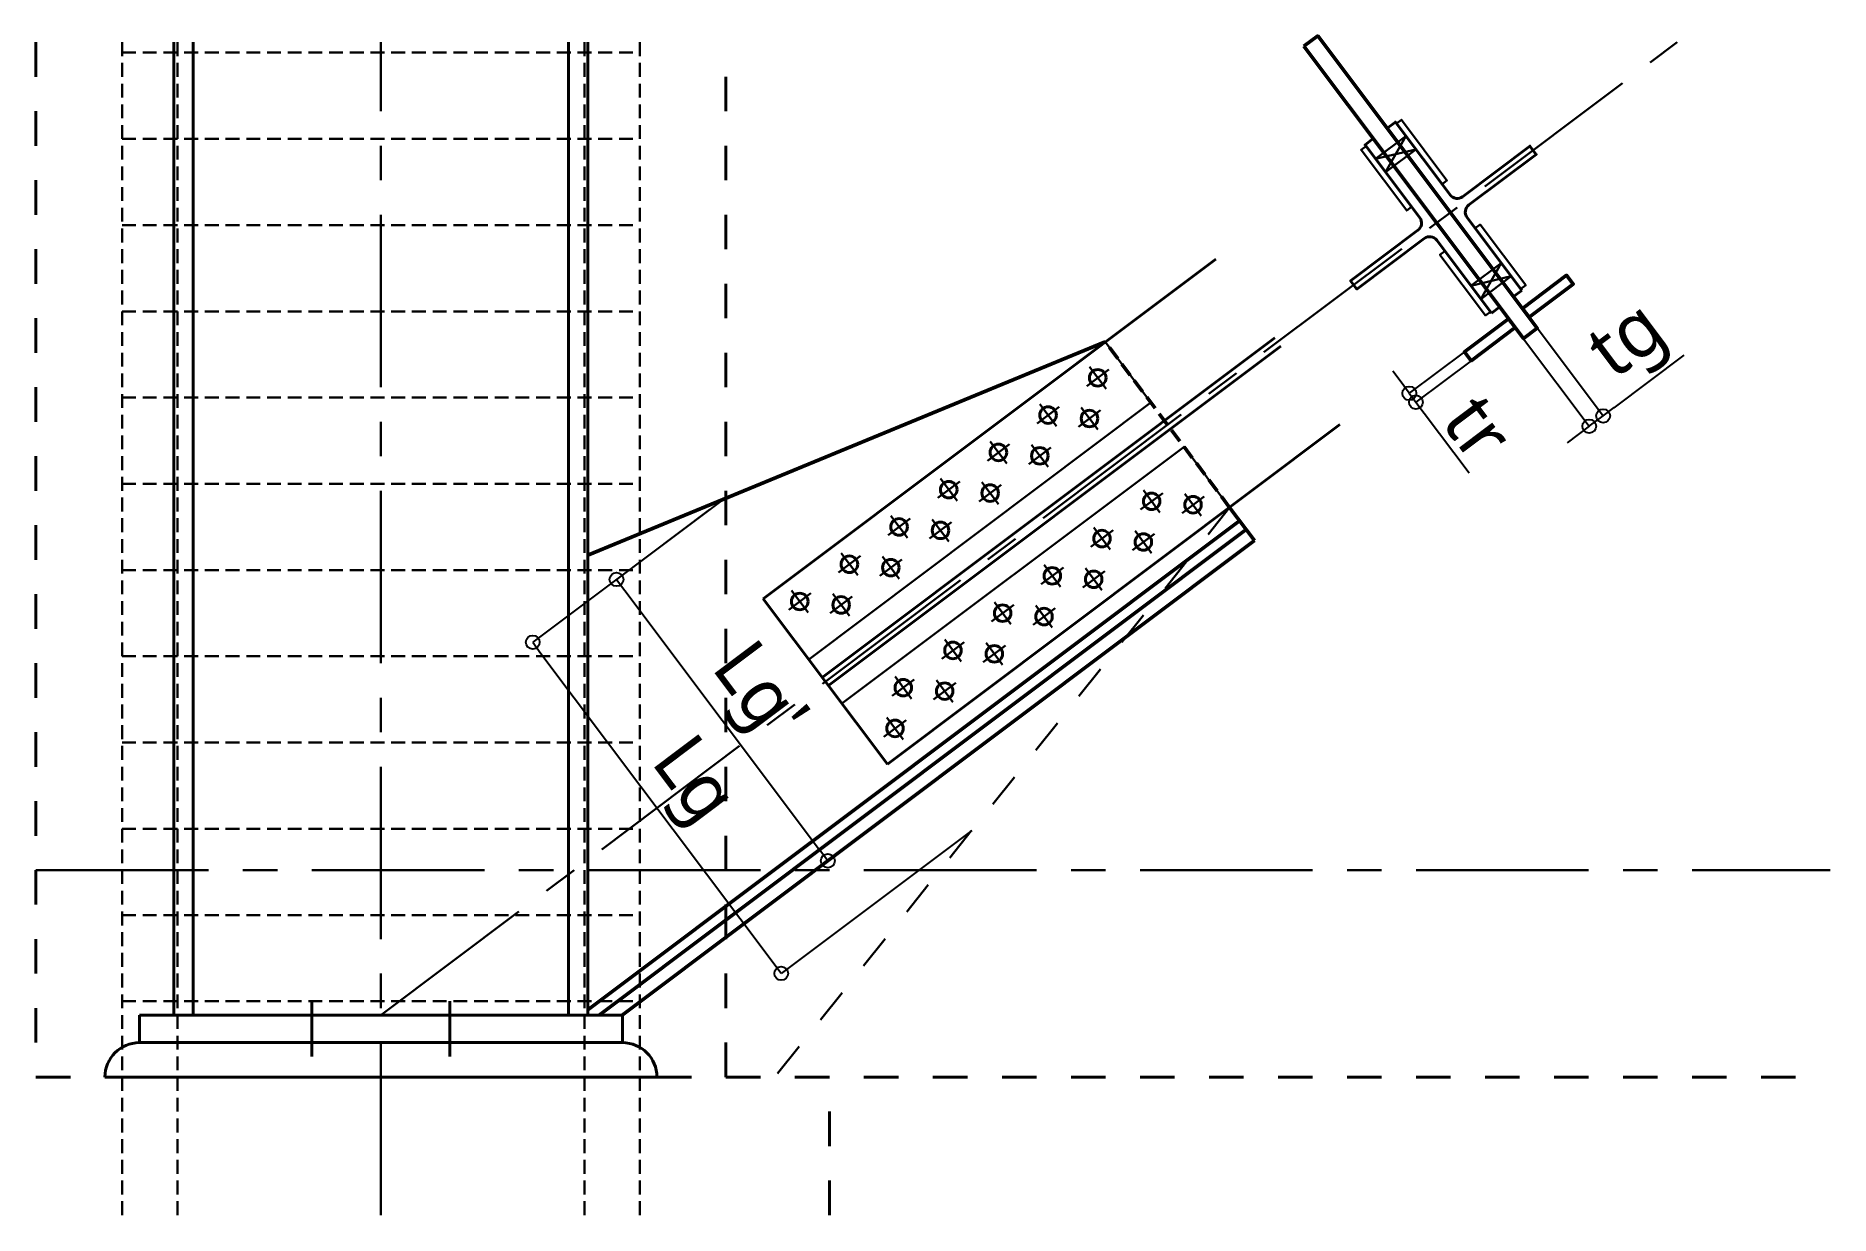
# Model space of a CAD drawing. Header units: millimetres. Extents: x 173 to 2773, y -1653 to 56.
import ezdxf

# ---------------------------------------------------------------- set-up
doc = ezdxf.new("R2010")
doc.units = ezdxf.units.MM
doc.header["$LTSCALE"] = 40
for name, pattern in [('CENTER1', [10, 6.25, -1.25, 1.25, -1.25]), ('DASHED', [0.75, 0.5, -0.25]), ('DASHED1', [2.5, 1.25, -1.25])]:
    doc.linetypes.add(name, pattern=pattern)
doc.layers.get('Defpoints').update_dxf_attribs({"color": 251})
for name, color, linetype, lineweight in [('B礎柱', 7, 'Continuous', 40), ('GPL', 1, 'Continuous', 50), ('RC大梁', 7, 'Continuous', 40), ('RC床', 7, 'Continuous', 40), ('RC柱', 7, 'Continuous', 40), ('RC鉄筋', 7, 'Continuous', 30), ('Sブレース', 7, 'Continuous', 40), ('Sプレート', 7, 'Continuous', 30), ('Sボルト', 7, 'Continuous', 30), ('S大梁', 7, 'Continuous', 40), ('S柱', 7, 'Continuous', 40), ('寸法', 5, 'Continuous', 40), ('通り芯', 7, 'CENTER1', 30)]:
    doc.layers.add(name, color=color, linetype=linetype, lineweight=lineweight)
doc.styles.add('DRACAD', font='txt', dxfattribs={"width": 0.85, "bigfont": 'extfont2'})
doc.dimstyles.new('ISO-25', dxfattribs={"dimtxt": 2.5, "dimasz": 2.5, "dimexe": 1.25, "dimexo": 0.625, "dimtad": 1, "dimtxsty": 'Standard', "dimcen": 2.5, "dimadec": 0, "dimazin": 0, "dimtfac": 1, "dimtmove": 0, "dimatfit": 3, "dimfxl": 1, "dimarcsym": 0})

# ---------------------------------------------------------------- blocks, each defined once
blk = doc.blocks.new('_ORIGIN')
at = {"color": 0, "linetype": 'ByBlock', "lineweight": -2}
blk.add_line((0, 0), (-1, 0), dxfattribs=at)
blk.add_circle((0, 0), 0.5, dxfattribs=at)
blk = doc.blocks.new('*D10')
at = {"layer": 'Defpoints', "color": 0}
for p in [(1149.2, -630.5), (1455.4, -1038.4), (1320.8, -1139.5)]:
    blk.add_point(p, dxfattribs=at)
at = {"layer": '寸法', "color": 0, "lineweight": -2}
for p, q in [((1149.2, -630.5), (1014.6, -731.6)), ((1026.6, -747.6), (1308.8, -1123.5)), ((1455.4, -1038.4), (1320.8, -1139.5))]:
    blk.add_line(p, q, dxfattribs=at)
at = {"layer": '寸法', "color": 0, "linetype": 'ByBlock', "lineweight": -2, "xscale": 20, "yscale": 20, "zscale": 20}
for p, rotation in [((1014.6, -731.6), 126.8969835780497), ((1320.8, -1139.5), 306.8969835780497)]:
    blk.add_blockref('_ORIGIN', p, dxfattribs=dict(at, rotation=rotation))
at = {"layer": '寸法', "color": 0, "insert": (1214.5, -900.4), "char_height": 80, "attachment_point": 5, "rotation": 306.897, "style": 'DRACAD'}
blk.add_mtext("{\\W1;\\fYu Gothic|b0|i0|c128|p50;Lg'}", dxfattribs=at)
blk = doc.blocks.new('*D13')
at = {"layer": 'Defpoints', "color": 0}
for p in [(1169, -615.7), (1529.2, -1095.5), (1253.3, -1302.7)]:
    blk.add_point(p, dxfattribs=at)
at = {"layer": '寸法', "color": 0, "lineweight": -2}
for p, q in [((1169, -615.7), (893.1, -822.8)), ((905.1, -838.8), (1241.3, -1286.7)), ((1529.2, -1095.5), (1253.3, -1302.7))]:
    blk.add_line(p, q, dxfattribs=at)
at = {"layer": '寸法', "color": 0, "linetype": 'ByBlock', "lineweight": -2, "xscale": 20, "yscale": 20, "zscale": 20}
for p, rotation in [((893.1, -822.8), 126.8969835780797), ((1253.3, -1302.7), 306.8969835780796)]:
    blk.add_blockref('_ORIGIN', p, dxfattribs=dict(at, rotation=rotation))
at = {"layer": '寸法', "color": 0, "insert": (1119.9, -1027.7), "char_height": 80, "attachment_point": 5, "rotation": 306.897, "style": 'DRACAD'}
blk.add_mtext('{\\W1;\\fYu Gothic|b0|i0|c128|p50;Lg}', dxfattribs=at)
blk = doc.blocks.new('*D14')
at = {"layer": 'Defpoints', "color": 0}
for p in [(2243.3, -401.9), (2252.9, -414.7), (2173, -474.7)]:
    blk.add_point(p, dxfattribs=at)
at = {"layer": '寸法', "color": 0, "lineweight": -2}
for p, q in [((2243.3, -401.9), (2163.4, -461.9)), ((2252.9, -414.7), (2173, -474.7)), ((2151.4, -445.9), (2139.3, -429.9)), ((2163.4, -461.9), (2173, -474.7)), ((2185, -490.7), (2249.9, -577.2))]:
    blk.add_line(p, q, dxfattribs=at)
at = {"layer": '寸法', "color": 0, "linetype": 'ByBlock', "lineweight": -2, "xscale": 20, "yscale": 20, "zscale": 20}
for p, rotation in [((2163.4, -461.9), 306.8969835653872), ((2173, -474.7), 126.8969835653872)]:
    blk.add_blockref('_ORIGIN', p, dxfattribs=dict(at, rotation=rotation))
at = {"layer": '寸法', "color": 0, "insert": (2263.4, -511.9), "char_height": 80, "attachment_point": 5, "rotation": 306.897, "style": 'DRACAD'}
blk.add_mtext('{\\W1;\\fYu Gothic|b0|i0|c128|p50;tr}', dxfattribs=at)
blk = doc.blocks.new('*D15')
at = {"layer": 'Defpoints', "color": 0}
for p in [(2328.9, -382.7), (2348.9, -367.7), (2444.2, -494.7)]:
    blk.add_point(p, dxfattribs=at)
at = {"layer": '寸法', "color": 0, "lineweight": -2}
for p, q in [((2328.9, -382.7), (2424.2, -509.7)), ((2348.9, -367.7), (2444.2, -494.7)), ((2460.2, -482.7), (2561.9, -406.4)), ((2424.2, -509.7), (2444.2, -494.7)), ((2408.2, -521.7), (2392.3, -533.7))]:
    blk.add_line(p, q, dxfattribs=at)
at = {"layer": '寸法', "color": 0, "linetype": 'ByBlock', "lineweight": -2, "xscale": 20, "yscale": 20, "zscale": 20}
for p, rotation in [((2444.2, -494.7), 216.8969835770403), ((2424.2, -509.7), 36.89698357704027)]:
    blk.add_blockref('_ORIGIN', p, dxfattribs=dict(at, rotation=rotation))
at = {"layer": '寸法', "color": 0, "insert": (2484, -391.8), "char_height": 80, "attachment_point": 5, "rotation": 36.897, "style": 'DRACAD'}
blk.add_mtext('{\\W1;\\fYu Gothic|b0|i0|c128|p50;tg}', dxfattribs=at)

msp = doc.modelspace()

# ---------------------------------------------------------------- linework, layer by layer
at = {"layer": 'B礎柱', "linetype": 'DASHED1'}
msp.add_lwpolyline([(1323.153, -1653.077), (1323.153, -1453.077), (173.153, -1453.077)], dxfattribs=at)
at = {"layer": 'GPL'}
for p, q in [((1722.869, -387.448), (973.153, -696.41)), ((973.153, -1355.433), (1917.392, -646.556)), ((1902.983, -627.363), (1939.006, -675.346)), ((989.62, -1363.077), (1926.998, -659.352)), ((1022.933, -1363.077), (1939.006, -675.346))]:
    msp.add_line(p, q, dxfattribs=at)
at = {"layer": 'GPL', "linetype": 'DASHED'}
msp.add_line((1902.983, -627.363), (1722.869, -387.448), dxfattribs=at)
at = {"layer": 'GPL'}
for points in [[(2010.667, 41.188), (2030.66, 56.198), (2348.86, -367.652), (2328.867, -382.662)], [(2336.853, -351.658), (2400.83, -303.627), (2391.224, -290.832), (2327.247, -338.862)], [(2316.86, -366.667), (2252.882, -414.697), (2243.276, -401.902), (2307.254, -353.872)]]:
    msp.add_lwpolyline(points, close=True, dxfattribs=at)
at = {"layer": 'RC大梁', "linetype": 'DASHED1'}
for p, q in [((173.153, -1453.077), (673.153, -1453.077)), ((673.153, -1453.077), (2773.153, -1453.077))]:
    msp.add_line(p, q, dxfattribs=at)
at = {"layer": 'RC床'}
msp.add_lwpolyline([(273.153, -1453.077), (1073.153, -1453.077, 0.41421329), (1023.153, -1403.077), (323.153, -1403.077, 0.41421329)], format="xyb", close=True, dxfattribs=at)
at = {"layer": 'RC柱', "linetype": 'DASHED1'}
for p, q in [((173.153, 46.923), (173.153, -1453.077)), ((1173.153, -1453.077), (1173.153, 46.923)), ((173.153, -1453.077), (1173.153, -1453.077))]:
    msp.add_line(p, q, dxfattribs=at)
at = {"layer": 'RC鉄筋', "linetype": 'DASHED'}
for p, q in [((298.153, 46.923), (298.153, -1653.077)), ((298.153, 31.923), (1048.153, 31.923)), ((378.153, 46.923), (378.153, -1653.077)), ((968.153, 46.923), (968.153, -1653.077)), ((1048.153, 46.923), (1048.153, -1653.077)), ((298.153, -93.077), (1048.153, -93.077)), ((298.153, -218.077), (1048.153, -218.077)), ((298.153, -343.077), (1048.153, -343.077)), ((298.153, -468.077), (1048.153, -468.077)), ((298.153, -593.077), (1048.153, -593.077)), ((298.153, -718.077), (1048.153, -718.077)), ((298.153, -843.077), (1048.153, -843.077)), ((298.153, -968.077), (1048.153, -968.077)), ((298.153, -1093.077), (1048.153, -1093.077)), ((298.153, -1218.077), (1048.153, -1218.077)), ((298.153, -1343.077), (1048.153, -1343.077))]:
    msp.add_line(p, q, dxfattribs=at)
at = {"layer": 'Sブレース'}
for p, q in [((1227.045, -759.682), (1882.813, -267.372)), ((1312.599, -873.642), (1968.367, -381.332)), ((1321.605, -885.638), (1977.372, -393.328)), ((1407.159, -999.597), (2062.926, -507.287)), ((1227.045, -759.682), (1407.159, -999.597))]:
    msp.add_line(p, q, dxfattribs=at)
for points in [[(2326.334, -312.663), (2247.084, -207.1, -0.41421356), (2249.676, -188.899), (2347.241, -115.653), (2338.235, -103.657), (2240.67, -176.903, -0.41421356), (2222.469, -174.312), (2143.219, -68.749), (2131.223, -77.755), (2314.338, -321.668)], [(2282.35, -345.684), (2203.1, -240.121, 0.41421356), (2184.899, -237.53), (2087.333, -310.776), (2078.328, -298.78), (2175.893, -225.534, 0.41421356), (2178.484, -207.333), (2099.234, -101.77), (2111.23, -92.764), (2294.346, -336.678)]]:
    msp.add_lwpolyline(points, format="xyb", close=True, dxfattribs=at)
for centre in [(1711.894, -439.453), (1639.92, -493.487), (1699.922, -498.459), (1567.945, -547.521), (1627.948, -552.493), (1495.971, -601.555), (1555.973, -606.527), (1789.979, -618.416), (1849.981, -623.388), (1423.996, -655.589), (1483.999, -660.561), (1718.004, -672.45), (1778.007, -677.422), (1352.022, -709.623), (1412.024, -714.595), (1646.03, -726.484), (1706.032, -731.456), (1280.047, -763.657), (1340.05, -768.629), (1574.055, -780.518), (1634.058, -785.49), (1502.081, -834.552), (1562.083, -839.524), (1430.106, -888.586), (1490.109, -893.558), (1418.134, -947.592)]:
    msp.add_circle(centre, 12, dxfattribs=at)
at = {"layer": 'Sプレート'}
for p, q in [((2128.953, -141.356), (2158.529, -89.142)), ((2114.544, -122.163), (2172.938, -108.335)), ((2296.615, -273.077), (2267.04, -325.291)), ((2252.631, -306.098), (2311.025, -292.27))]:
    msp.add_line(p, q, dxfattribs=at)
at = {"layer": 'Sプレート', "linetype": 'DASHED1'}
msp.add_line((1902.983, -627.363), (1243.756, -1453.077), dxfattribs=at)
at = {"layer": 'Sプレート'}
for points in [[(2210.761, -158.717), (2217.959, -153.314), (2151.917, -65.345), (2144.72, -70.749)], [(2166.777, -191.738), (2159.58, -197.142), (2093.538, -109.173), (2100.735, -103.769)], [(2128.953, -141.356), (2172.938, -108.335), (2158.529, -89.142), (2114.544, -122.163)], [(2258.792, -222.695), (2265.989, -217.291), (2332.031, -305.26), (2324.833, -310.663)], [(2214.807, -255.715), (2207.61, -261.119), (2273.651, -349.088), (2280.849, -343.684)], [(2252.631, -306.098), (2296.615, -273.077), (2311.025, -292.27), (2267.04, -325.291)], [(1227.045, -759.682), (1722.869, -387.448), (1788.911, -475.417), (1293.087, -847.651)], [(1407.159, -999.597), (1902.983, -627.363), (1836.941, -539.394), (1341.117, -911.629)]]:
    msp.add_lwpolyline(points, close=True, dxfattribs=at)
at = {"layer": 'Sボルト'}
for p, q in [((1695.9, -451.461), (1727.888, -427.446)), ((1723.902, -455.448), (1699.887, -423.459)), ((1623.925, -505.495), (1655.914, -481.48)), ((1651.927, -509.482), (1627.912, -477.493)), ((1683.928, -510.466), (1715.916, -486.451)), ((1711.93, -514.453), (1687.914, -482.465)), ((1551.951, -559.529), (1583.939, -535.514)), ((1579.953, -563.516), (1555.938, -531.527)), ((1611.953, -564.5), (1643.942, -540.485)), ((1639.955, -568.487), (1615.94, -536.499)), ((1479.976, -613.563), (1511.965, -589.548)), ((1507.978, -617.55), (1483.963, -585.561)), ((1539.979, -618.534), (1571.967, -594.519)), ((1567.981, -622.521), (1543.965, -590.533)), ((1773.984, -630.424), (1805.973, -606.409)), ((1777.971, -602.422), (1801.986, -634.411)), ((1833.987, -635.395), (1865.975, -611.38)), ((1837.973, -607.394), (1861.989, -639.382)), ((1408.002, -667.597), (1439.991, -643.582)), ((1436.004, -671.584), (1411.989, -639.595)), ((1468.004, -672.569), (1499.993, -648.553)), ((1496.006, -676.555), (1471.991, -644.567)), ((1702.01, -684.458), (1733.999, -660.443)), ((1705.997, -656.456), (1730.012, -688.445)), ((1762.012, -689.43), (1794.001, -665.414)), ((1765.999, -661.428), (1790.014, -693.416)), ((1336.027, -721.631), (1368.016, -697.616)), ((1364.029, -725.618), (1340.014, -693.629)), ((1424.032, -730.589), (1400.017, -698.601)), ((1396.03, -726.603), (1428.018, -702.587)), ((1630.035, -738.492), (1662.024, -714.477)), ((1634.022, -710.49), (1658.037, -742.479)), ((1690.038, -743.464), (1722.026, -719.448)), ((1694.025, -715.462), (1718.04, -747.45)), ((1264.053, -775.665), (1296.042, -751.65)), ((1292.055, -779.652), (1268.04, -747.663)), ((1352.057, -784.623), (1328.042, -752.635)), ((1324.055, -780.637), (1356.044, -756.621)), ((1558.061, -792.526), (1590.05, -768.511)), ((1562.048, -764.524), (1586.063, -796.513)), ((1618.063, -797.498), (1650.052, -773.482)), ((1622.05, -769.496), (1646.065, -801.484)), ((1486.087, -846.56), (1518.075, -822.545)), ((1490.073, -818.558), (1514.088, -850.547)), ((1546.089, -851.532), (1578.078, -827.516)), ((1550.076, -823.53), (1574.091, -855.518)), ((1414.112, -900.594), (1446.101, -876.579)), ((1418.099, -872.592), (1442.114, -904.581)), ((1474.114, -905.566), (1506.103, -881.551)), ((1478.101, -877.564), (1502.116, -909.552)), ((1402.14, -959.6), (1434.129, -935.585)), ((1406.127, -931.598), (1430.142, -963.586)), ((573.153, -1343.077), (573.153, -1383.077)), ((773.153, -1343.077), (773.153, -1383.077)), ((573.153, -1383.077), (573.153, -1423.077)), ((773.153, -1383.077), (773.153, -1423.077))]:
    msp.add_line(p, q, dxfattribs=at)
at = {"layer": 'S大梁', "linetype": 'DASHED1'}
msp.add_line((673.153, -1453.077), (673.153, -1453.077), dxfattribs=at)
at = {"layer": 'S柱'}
for p, q in [((373.153, -1363.077), (373.153, 46.923)), ((401.153, -1363.077), (401.153, 46.923)), ((945.153, -1363.077), (945.153, 46.923)), ((973.153, -1363.077), (973.153, 46.923)), ((573.153, -1343.077), (573.153, -1423.077)), ((773.153, -1343.077), (773.153, -1423.077)), ((323.153, -1363.077), (1023.153, -1363.077)), ((323.153, -1363.077), (323.153, -1363.077)), ((323.153, -1363.077), (323.153, -1403.077)), ((1023.153, -1363.077), (1023.153, -1363.077)), ((1023.153, -1363.077), (1023.153, -1403.077)), ((323.153, -1403.077), (1023.153, -1403.077)), ((323.153, -1403.077), (323.153, -1403.077)), ((1023.153, -1403.077), (1023.153, -1403.077))]:
    msp.add_line(p, q, dxfattribs=at)
at = {"layer": '通り芯'}
for p, q in [((673.153, -1653.077), (673.153, 46.923)), ((673.153, -1363.077), (2551.303, 46.923)), ((173.153, -1153.077), (2773.153, -1153.077))]:
    msp.add_line(p, q, dxfattribs=at)

# ---------------------------------------------------------------- dimensions: what is measured, and where the dimension line sits
at = {"layer": '寸法'}
for p1, p2, distance, text, picture, middle in [((2328.867, -382.662), (2348.86, -367.652), -158.86, '{\\W1;\\fYu Gothic|b0|i0|c128|p50;tg}', '*D15', (2483.951, -391.755)), ((2243.276, -401.902), (2252.882, -414.697), -99.925, '{\\W1;\\fYu Gothic|b0|i0|c128|p50;tr}', '*D14', (2263.446, -511.924)), ((1168.977, -615.71), (1529.204, -1095.54), -345.013, '{\\W1;\\fYu Gothic|b0|i0|c128|p50;Lg}', '*D13', (1119.945, -1027.654)), ((1149.233, -630.533), (1455.426, -1038.388), -168.354, "{\\W1;\\fYu Gothic|b0|i0|c128|p50;Lg'}", '*D10', (1214.46, -900.427))]:
    dim = msp.add_aligned_dim(p1=p1, p2=p2, distance=distance, text=text, dimstyle='ISO-25', override={"dimtxt": 80, "dimasz": 20, "dimexe": 0, "dimexo": 0, "dimgap": 10, "dimtad": 1, "dimjust": 0, "dimtxsty": 'DRACAD', "dimblk1": 'ORIGIN', "dimblk2": 'ORIGIN', "dimsah": 1, "dimtmove": 0}, dxfattribs=at)
    dim.commit()
    dim.dimension.update_dxf_attribs({"geometry": picture, "text_midpoint": middle})

doc.saveas('drawing.dxf')
